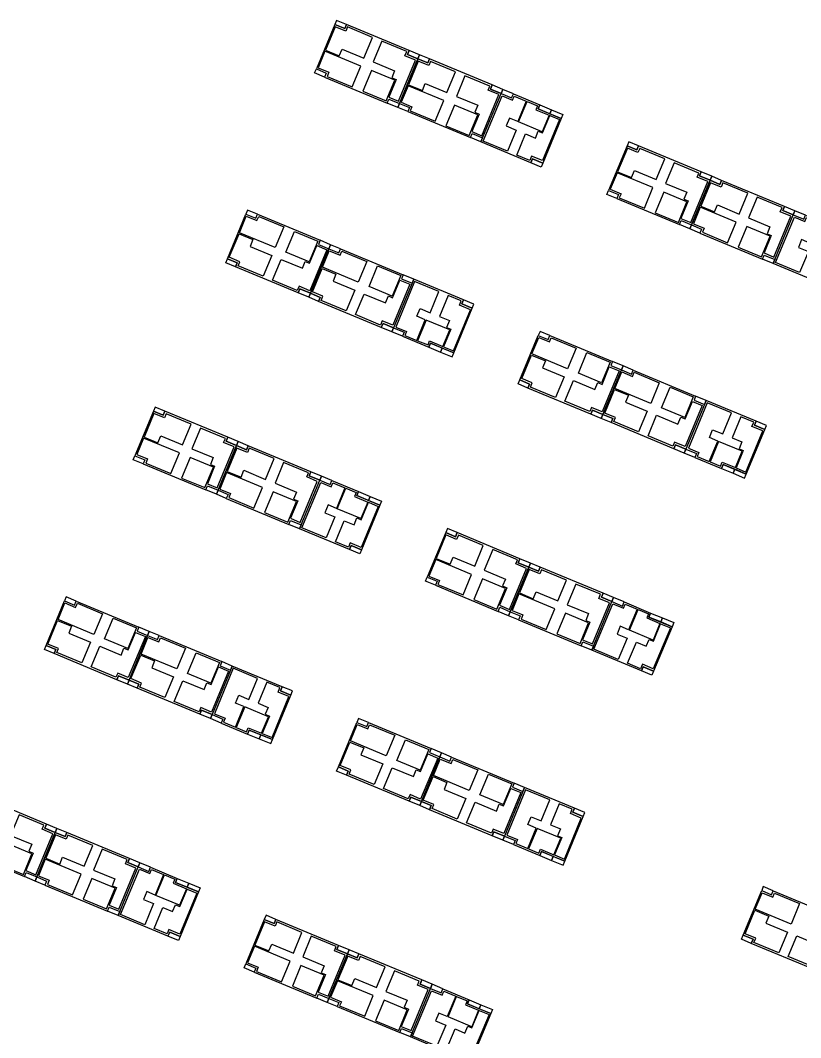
# Model space of a CAD drawing. Header units: millimetres. Extents: x 2243236 to 2245245, y 377909 to 380965.
# Drawn here: x 2244330.5 to 2244535.4, y 380688.3 to 380955.3 of the extents above; entities that cross this region are included whole.
import ezdxf

# ---------------------------------------------------------------- set-up
doc = ezdxf.new("R2010")
doc.units = ezdxf.units.MM
for name, color, linetype in [('планировка_квартир_1_тип_балконы', 6, 'Continuous'), ('планировка_квартир_1_тип_двухкомнатные', 2, 'Continuous'), ('планировка_квартир_1_тип_контур', 249, 'Continuous'), ('планировка_квартир_1_тип_однокомнатная', 5, 'Continuous'), ('планировка_квартир_1_тип_трехкомнатные', 1, 'Continuous'), ('планировка_квартир_тип_2_балконы', 6, 'Continuous'), ('планировка_квартир_тип_2_двухкомнатные', 2, 'Continuous'), ('планировка_квартир_тип_2_контур', 249, 'Continuous'), ('планировка_квартир_тип_2_однокомнатные', 5, 'Continuous'), ('планировка_квартир_тип_2_трехкомнатные', 1, 'Continuous')]:
    doc.layers.add(name, color=color, linetype=linetype)

msp = doc.modelspace()

# ---------------------------------------------------------------- linework, layer by layer
at = {"layer": 'планировка_квартир_1_тип_балконы'}
for points in [[(2244459.48, 380934.98), (2244459.92, 380936.04), (2244457.13, 380937.2), (2244456.7, 380936.14)], [(2244469.5, 380930.81), (2244466.43, 380932.09), (2244466.87, 380933.14), (2244469.93, 380931.86)], [(2244472.51, 380929.55), (2244469.5, 380930.81), (2244469.93, 380931.86), (2244472.95, 380930.61)], [(2244467.2, 380916.8), (2244464.49, 380917.93), (2244464.93, 380918.99), (2244467.64, 380917.86)], [(2244536.2, 380903.11), (2244536.64, 380904.16), (2244533.85, 380905.32), (2244533.41, 380904.27)], [(2244449.58, 380880.81), (2244446.86, 380881.93), (2244446.42, 380880.87), (2244449.14, 380879.74)], [(2244431.25, 380873.45), (2244430.81, 380872.39), (2244428.02, 380873.55), (2244428.46, 380874.6)], [(2244441.27, 380869.3), (2244438.21, 380870.57), (2244437.77, 380869.51), (2244440.83, 380868.24)], [(2244444.29, 380868.05), (2244441.27, 380869.3), (2244440.83, 380868.24), (2244443.85, 380866.99)], [(2244526.36, 380849), (2244523.64, 380850.12), (2244523.2, 380849.06), (2244525.92, 380847.93)], [(2244508.03, 380841.64), (2244507.59, 380840.59), (2244504.8, 380841.74), (2244505.24, 380842.79)], [(2244518.05, 380837.49), (2244514.98, 380838.76), (2244514.55, 380837.7), (2244517.61, 380836.43)], [(2244411.86, 380833.48), (2244412.3, 380834.54), (2244409.52, 380835.7), (2244409.08, 380834.64)], [(2244521.06, 380836.24), (2244518.05, 380837.49), (2244517.61, 380836.43), (2244520.63, 380835.18)], [(2244421.88, 380829.31), (2244418.82, 380830.59), (2244419.25, 380831.64), (2244422.32, 380830.36)], [(2244424.89, 380828.06), (2244421.88, 380829.31), (2244422.32, 380830.36), (2244425.33, 380829.11)], [(2244419.59, 380815.3), (2244416.87, 380816.43), (2244417.31, 380817.5), (2244420.03, 380816.36)], [(2244488.58, 380801.61), (2244489.02, 380802.67), (2244486.24, 380803.82), (2244485.8, 380802.77)], [(2244498.6, 380797.44), (2244495.53, 380798.71), (2244495.97, 380799.77), (2244499.04, 380798.49)], [(2244501.61, 380796.18), (2244498.6, 380797.44), (2244499.04, 380798.49), (2244502.05, 380797.24)], [(2244496.3, 380783.43), (2244493.59, 380784.56), (2244494.03, 380785.62), (2244496.75, 380784.49)], [(2244401.96, 380779.31), (2244399.25, 380780.43), (2244398.81, 380779.37), (2244401.52, 380778.25)], [(2244383.63, 380771.95), (2244383.19, 380770.9), (2244380.41, 380772.05), (2244380.85, 380773.1)], [(2244393.66, 380767.8), (2244390.59, 380769.07), (2244390.15, 380768.01), (2244393.22, 380766.74)], [(2244396.67, 380766.55), (2244393.66, 380767.8), (2244393.22, 380766.74), (2244396.23, 380765.49)], [(2244478.71, 380747.42), (2244475.99, 380748.55), (2244475.55, 380747.49), (2244478.27, 380746.36)], [(2244460.38, 380740.07), (2244459.94, 380739.01), (2244457.15, 380740.17), (2244457.59, 380741.22)], [(2244470.4, 380735.91), (2244467.34, 380737.18), (2244466.9, 380736.13), (2244469.97, 380734.86)], [(2244364.25, 380731.98), (2244364.69, 380733.04), (2244361.9, 380734.2), (2244361.46, 380733.14)], [(2244473.42, 380734.66), (2244470.4, 380735.91), (2244469.97, 380734.86), (2244472.98, 380733.61)], [(2244374.26, 380727.81), (2244371.2, 380729.09), (2244371.64, 380730.14), (2244374.7, 380728.87)], [(2244377.27, 380726.56), (2244374.26, 380727.81), (2244374.7, 380728.87), (2244377.71, 380727.61)], [(2244371.97, 380713.8), (2244369.25, 380714.93), (2244369.7, 380716), (2244372.41, 380714.86)], [(2244440.96, 380700.11), (2244441.4, 380701.17), (2244438.62, 380702.33), (2244438.18, 380701.27)], [(2244450.98, 380695.94), (2244447.92, 380697.22), (2244448.36, 380698.27), (2244451.42, 380696.99)], [(2244453.99, 380694.69), (2244450.98, 380695.94), (2244451.42, 380696.99), (2244454.43, 380695.74)]]:
    msp.add_lwpolyline(points, close=True, dxfattribs=at)
at = {"layer": 'планировка_квартир_1_тип_двухкомнатные'}
for points in [[(2244467.57, 380918.5), (2244464.72, 380919.69), (2244464.24, 380918.53), (2244460.83, 380919.95), (2244463.13, 380925.48), (2244465.71, 380924.4), (2244466.47, 380926.21), (2244467.58, 380925.75), (2244469.48, 380930.32), (2244472.05, 380929.25)], [(2244448.64, 380879.35), (2244445.78, 380880.53), (2244446.26, 380881.68), (2244442.85, 380883.1), (2244440.56, 380877.56), (2244443.14, 380876.5), (2244442.39, 380874.69), (2244443.51, 380874.22), (2244441.61, 380869.65), (2244444.18, 380868.58)], [(2244525.42, 380847.54), (2244522.56, 380848.72), (2244523.04, 380849.87), (2244519.63, 380851.29), (2244517.34, 380845.76), (2244519.92, 380844.69), (2244519.17, 380842.88), (2244520.28, 380842.42), (2244518.39, 380837.84), (2244520.96, 380836.77)], [(2244419.96, 380817), (2244417.1, 380818.19), (2244416.62, 380817.03), (2244413.22, 380818.45), (2244415.52, 380823.98), (2244418.1, 380822.91), (2244418.85, 380824.71), (2244419.96, 380824.25), (2244421.87, 380828.82), (2244424.44, 380827.75)], [(2244496.67, 380785.13), (2244493.82, 380786.31), (2244493.34, 380785.16), (2244489.93, 380786.58), (2244492.24, 380792.11), (2244494.82, 380791.03), (2244495.57, 380792.84), (2244496.68, 380792.38), (2244498.59, 380796.95), (2244501.15, 380795.88)], [(2244401.02, 380777.85), (2244398.17, 380779.03), (2244398.64, 380780.19), (2244395.24, 380781.6), (2244392.94, 380776.07), (2244395.53, 380775), (2244394.78, 380773.19), (2244395.89, 380772.73), (2244393.99, 380768.15), (2244396.56, 380767.08)], [(2244477.77, 380745.96), (2244474.91, 380747.15), (2244475.39, 380748.3), (2244471.98, 380749.71), (2244469.69, 380744.18), (2244472.27, 380743.11), (2244471.52, 380741.3), (2244472.64, 380740.84), (2244470.74, 380736.27), (2244473.31, 380735.2)], [(2244372.34, 380715.5), (2244369.49, 380716.69), (2244369.01, 380715.54), (2244365.6, 380716.95), (2244367.9, 380722.48), (2244370.48, 380721.41), (2244371.23, 380723.21), (2244372.35, 380722.75), (2244374.25, 380727.32), (2244376.82, 380726.25)], [(2244449.06, 380683.63), (2244446.2, 380684.82), (2244445.72, 380683.66), (2244442.32, 380685.08), (2244444.62, 380690.61), (2244447.2, 380689.53), (2244447.95, 380691.34), (2244449.06, 380690.88), (2244450.97, 380695.45), (2244453.54, 380694.38)]]:
    msp.add_lwpolyline(points, close=True, dxfattribs=at)
at = {"layer": 'планировка_квартир_1_тип_контур'}
for points in [[(2244467.64, 380917.86), (2244464.93, 380918.99), (2244464.49, 380917.93), (2244451.39, 380923.39), (2244456.7, 380936.14), (2244459.48, 380934.98), (2244459.92, 380936.04), (2244466.87, 380933.14), (2244466.43, 380932.09), (2244472.51, 380929.55), (2244467.64, 380917.86)], [(2244544.36, 380885.99), (2244541.65, 380887.12), (2244541.2, 380886.06), (2244528.11, 380891.51), (2244533.41, 380904.27), (2244536.2, 380903.11), (2244536.64, 380904.16), (2244543.59, 380901.27), (2244543.15, 380900.21), (2244549.22, 380897.68), (2244544.36, 380885.99)], [(2244449.14, 380879.74), (2244446.42, 380880.87), (2244446.86, 380881.93), (2244433.76, 380887.36), (2244428.46, 380874.6), (2244431.25, 380873.45), (2244430.81, 380872.39), (2244437.77, 380869.51), (2244438.21, 380870.57), (2244444.29, 380868.05), (2244449.14, 380879.74)], [(2244525.92, 380847.93), (2244523.2, 380849.06), (2244523.64, 380850.12), (2244510.54, 380855.55), (2244505.24, 380842.79), (2244508.03, 380841.64), (2244507.59, 380840.59), (2244514.55, 380837.7), (2244514.98, 380838.76), (2244521.06, 380836.24), (2244525.92, 380847.93)], [(2244420.03, 380816.36), (2244417.31, 380817.5), (2244416.87, 380816.43), (2244403.78, 380821.89), (2244409.08, 380834.64), (2244411.86, 380833.48), (2244412.3, 380834.54), (2244419.25, 380831.64), (2244418.82, 380830.59), (2244424.89, 380828.06), (2244420.03, 380816.36)], [(2244496.75, 380784.49), (2244494.03, 380785.62), (2244493.59, 380784.56), (2244480.49, 380790.02), (2244485.8, 380802.77), (2244488.58, 380801.61), (2244489.02, 380802.67), (2244495.97, 380799.77), (2244495.53, 380798.71), (2244501.61, 380796.18), (2244496.75, 380784.49)], [(2244401.52, 380778.25), (2244398.81, 380779.37), (2244399.25, 380780.43), (2244386.14, 380785.86), (2244380.85, 380773.1), (2244383.63, 380771.95), (2244383.19, 380770.9), (2244390.15, 380768.01), (2244390.59, 380769.07), (2244396.67, 380766.55), (2244401.52, 380778.25)], [(2244478.27, 380746.36), (2244475.55, 380747.49), (2244475.99, 380748.55), (2244462.89, 380753.98), (2244457.59, 380741.22), (2244460.38, 380740.07), (2244459.94, 380739.01), (2244466.9, 380736.13), (2244467.34, 380737.18), (2244473.42, 380734.66), (2244478.27, 380746.36)], [(2244372.41, 380714.86), (2244369.7, 380716), (2244369.25, 380714.93), (2244356.16, 380720.39), (2244361.46, 380733.14), (2244364.25, 380731.98), (2244364.69, 380733.04), (2244371.64, 380730.14), (2244371.2, 380729.09), (2244377.27, 380726.56), (2244372.41, 380714.86)], [(2244449.13, 380682.99), (2244446.41, 380684.12), (2244445.97, 380683.06), (2244432.88, 380688.52), (2244438.18, 380701.27), (2244440.96, 380700.11), (2244441.4, 380701.17), (2244448.36, 380698.27), (2244447.92, 380697.22), (2244453.99, 380694.69), (2244449.13, 380682.99)]]:
    msp.add_lwpolyline(points, close=True, dxfattribs=at)
at = {"layer": 'планировка_квартир_1_тип_однокомнатная'}
for points in [[(2244461.3, 380928.64), (2244463.55, 380934.03), (2244466.27, 380932.9), (2244465.83, 380931.84), (2244469.3, 380930.4), (2244467.5, 380926.06)], [(2244437.03, 380876.63), (2244434.79, 380871.24), (2244437.52, 380870.11), (2244437.95, 380871.16), (2244441.43, 380869.72), (2244443.22, 380874.06)], [(2244513.8, 380844.82), (2244511.57, 380839.43), (2244514.3, 380838.3), (2244514.73, 380839.35), (2244518.21, 380837.92), (2244520, 380842.25)], [(2244413.69, 380827.14), (2244415.93, 380832.53), (2244418.66, 380831.4), (2244418.22, 380830.34), (2244421.69, 380828.9), (2244419.88, 380824.56)], [(2244490.4, 380795.27), (2244492.65, 380800.66), (2244495.37, 380799.53), (2244494.93, 380798.47), (2244498.4, 380797.03), (2244496.6, 380792.69)], [(2244389.41, 380775.13), (2244387.18, 380769.74), (2244389.9, 380768.61), (2244390.34, 380769.66), (2244393.81, 380768.23), (2244395.61, 380772.56)], [(2244466.16, 380743.25), (2244463.92, 380737.85), (2244466.65, 380736.72), (2244467.09, 380737.78), (2244470.56, 380736.34), (2244472.36, 380740.68)], [(2244366.07, 380725.65), (2244368.31, 380731.03), (2244371.04, 380729.9), (2244370.6, 380728.85), (2244374.07, 380727.4), (2244372.26, 380723.07)], [(2244442.79, 380693.77), (2244445.03, 380699.16), (2244447.76, 380698.03), (2244447.32, 380696.97), (2244450.79, 380695.53), (2244448.98, 380691.19)]]:
    msp.add_lwpolyline(points, close=True, dxfattribs=at)
at = {"layer": 'планировка_квартир_1_тип_трехкомнатные'}
for points in [[(2244458.38, 380920.98), (2244451.99, 380923.63), (2244456.98, 380935.53), (2244459.73, 380934.39), (2244460.17, 380935.44), (2244463.32, 380934.12), (2244461.08, 380928.74), (2244458.89, 380929.65), (2244458.04, 380927.6), (2244460.68, 380926.5)], [(2244535.09, 380889.1), (2244528.71, 380891.76), (2244533.7, 380903.66), (2244536.45, 380902.51), (2244536.89, 380903.57), (2244540.04, 380902.25), (2244537.8, 380896.86), (2244535.61, 380897.78), (2244534.76, 380895.73), (2244537.4, 380894.63)], [(2244440.39, 380884.11), (2244434.01, 380886.76), (2244429.1, 380874.83), (2244431.85, 380873.69), (2244431.41, 380872.64), (2244434.57, 380871.33), (2244436.8, 380876.72), (2244434.61, 380877.63), (2244435.46, 380879.68), (2244438.1, 380878.58)], [(2244517.17, 380852.31), (2244510.79, 380854.95), (2244505.88, 380843.02), (2244508.63, 380841.88), (2244508.19, 380840.83), (2244511.35, 380839.52), (2244513.58, 380844.91), (2244511.39, 380845.82), (2244512.24, 380847.87), (2244514.88, 380846.77)], [(2244410.76, 380819.48), (2244404.38, 380822.14), (2244409.37, 380834.03), (2244412.11, 380832.89), (2244412.55, 380833.94), (2244415.71, 380832.63), (2244413.46, 380827.24), (2244411.28, 380828.15), (2244410.42, 380826.1), (2244413.06, 380825)], [(2244487.48, 380787.6), (2244481.09, 380790.26), (2244486.08, 380802.16), (2244488.83, 380801.01), (2244489.27, 380802.07), (2244492.42, 380800.75), (2244490.18, 380795.37), (2244487.99, 380796.28), (2244487.14, 380794.23), (2244489.78, 380793.13)], [(2244392.78, 380782.62), (2244386.39, 380785.26), (2244381.48, 380773.33), (2244384.23, 380772.2), (2244383.79, 380771.14), (2244386.95, 380769.83), (2244389.19, 380775.22), (2244387, 380776.13), (2244387.84, 380778.18), (2244390.49, 380777.08)], [(2244469.53, 380750.73), (2244463.14, 380753.38), (2244458.23, 380741.45), (2244460.98, 380740.31), (2244460.54, 380739.26), (2244463.7, 380737.95), (2244465.93, 380743.34), (2244463.74, 380744.25), (2244464.59, 380746.29), (2244467.23, 380745.2)], [(2244363.14, 380717.98), (2244356.76, 380720.64), (2244361.75, 380732.53), (2244364.5, 380731.39), (2244364.94, 380732.44), (2244368.09, 380731.13), (2244365.85, 380725.74), (2244363.66, 380726.65), (2244362.81, 380724.6), (2244365.45, 380723.5)], [(2244439.86, 380686.11), (2244433.48, 380688.76), (2244438.47, 380700.66), (2244441.21, 380699.52), (2244441.65, 380700.57), (2244444.81, 380699.25), (2244442.56, 380693.87), (2244440.38, 380694.78), (2244439.52, 380692.73), (2244442.16, 380691.63)]]:
    msp.add_lwpolyline(points, close=True, dxfattribs=at)
at = {"layer": 'планировка_квартир_тип_2_балконы'}
for points in [[(2244416.08, 380954.24), (2244413.5, 380955.3), (2244413.06, 380954.24), (2244415.64, 380953.17)], [(2244432.56, 380947.4), (2244432.12, 380946.33), (2244434.88, 380945.19), (2244435.32, 380946.25)], [(2244437.9, 380945.18), (2244435.32, 380946.25), (2244434.88, 380945.19), (2244437.45, 380944.12)], [(2244410.81, 380941.47), (2244410.37, 380940.41), (2244407.76, 380941.5), (2244408.2, 380942.55)], [(2244454.37, 380938.34), (2244453.93, 380937.28), (2244456.69, 380936.13), (2244457.13, 380937.2)], [(2244430.01, 380933.5), (2244429.58, 380932.44), (2244426.82, 380933.58), (2244427.26, 380934.64), (2244430.01, 380933.5)], [(2244432.62, 380932.41), (2244432.19, 380931.36), (2244429.58, 380932.44), (2244430.01, 380933.5)], [(2244451.83, 380924.44), (2244451.39, 380923.39), (2244448.64, 380924.53), (2244449.08, 380925.58), (2244451.83, 380924.44)], [(2244492.8, 380922.36), (2244490.22, 380923.43), (2244489.78, 380922.37), (2244492.36, 380921.3)], [(2244509.27, 380915.52), (2244508.83, 380914.46), (2244511.59, 380913.32), (2244512.04, 380914.38)], [(2244514.61, 380913.31), (2244512.04, 380914.38), (2244511.59, 380913.32), (2244514.17, 380912.25)], [(2244487.53, 380909.59), (2244487.09, 380908.54), (2244484.48, 380909.62), (2244484.92, 380910.68)], [(2244392.31, 380903.36), (2244392.75, 380904.42), (2244390.14, 380905.5), (2244389.7, 380904.45)], [(2244531.09, 380906.47), (2244530.65, 380905.41), (2244533.41, 380904.26), (2244533.85, 380905.32)], [(2244506.73, 380901.62), (2244506.29, 380900.57), (2244503.54, 380901.71), (2244503.98, 380902.77), (2244506.73, 380901.62)], [(2244509.34, 380900.54), (2244508.9, 380899.49), (2244506.29, 380900.57), (2244506.73, 380901.62)], [(2244411.51, 380895.38), (2244411.95, 380896.43), (2244409.2, 380897.58), (2244408.76, 380896.52), (2244411.51, 380895.38)], [(2244414.12, 380894.29), (2244414.56, 380895.35), (2244411.95, 380896.43), (2244411.51, 380895.38)], [(2244386.98, 380890.62), (2244384.4, 380891.69), (2244384.85, 380892.75), (2244387.42, 380891.68)], [(2244528.55, 380892.57), (2244528.11, 380891.51), (2244525.36, 380892.66), (2244525.79, 380893.71), (2244528.55, 380892.57)], [(2244433.32, 380886.31), (2244433.76, 380887.36), (2244431.01, 380888.51), (2244430.57, 380887.45), (2244433.32, 380886.31)], [(2244403.45, 380883.77), (2244403.9, 380884.83), (2244406.66, 380883.68), (2244406.21, 380882.62)], [(2244408.79, 380881.55), (2244406.21, 380882.62), (2244406.66, 380883.68), (2244409.23, 380882.61)], [(2244425.26, 380874.7), (2244425.71, 380875.76), (2244428.47, 380874.61), (2244428.02, 380873.55)], [(2244469.09, 380871.55), (2244469.53, 380872.61), (2244466.92, 380873.69), (2244466.48, 380872.64)], [(2244488.29, 380863.57), (2244488.73, 380864.62), (2244485.97, 380865.77), (2244485.54, 380864.71), (2244488.29, 380863.57)], [(2244490.9, 380862.48), (2244491.34, 380863.54), (2244488.73, 380864.62), (2244488.29, 380863.57)], [(2244463.76, 380858.81), (2244461.18, 380859.88), (2244461.62, 380860.94), (2244464.2, 380859.87)], [(2244510.1, 380854.5), (2244510.54, 380855.55), (2244507.78, 380856.7), (2244507.35, 380855.64), (2244510.1, 380854.5)], [(2244368.46, 380852.74), (2244365.89, 380853.81), (2244365.44, 380852.74), (2244368.02, 380851.67)], [(2244480.23, 380851.96), (2244480.67, 380853.02), (2244483.43, 380851.87), (2244482.99, 380850.81)], [(2244485.57, 380849.74), (2244482.99, 380850.81), (2244483.43, 380851.87), (2244486.01, 380850.8)], [(2244384.94, 380845.9), (2244384.5, 380844.84), (2244387.26, 380843.69), (2244387.7, 380844.75)], [(2244390.28, 380843.68), (2244387.7, 380844.75), (2244387.26, 380843.69), (2244389.84, 380842.62)], [(2244502.04, 380842.89), (2244502.48, 380843.95), (2244505.24, 380842.8), (2244504.8, 380841.74)], [(2244363.19, 380839.97), (2244362.75, 380838.91), (2244360.14, 380840), (2244360.58, 380841.05)], [(2244406.76, 380836.84), (2244406.32, 380835.78), (2244409.08, 380834.63), (2244409.52, 380835.7)], [(2244382.4, 380832), (2244381.96, 380830.94), (2244379.21, 380832.08), (2244379.64, 380833.14), (2244382.4, 380832)], [(2244385.01, 380830.91), (2244384.57, 380829.86), (2244381.96, 380830.94), (2244382.4, 380832)], [(2244404.21, 380822.94), (2244403.78, 380821.89), (2244401.02, 380823.03), (2244401.46, 380824.08), (2244404.21, 380822.94)], [(2244445.18, 380820.86), (2244442.6, 380821.93), (2244442.16, 380820.87), (2244444.74, 380819.8)], [(2244461.66, 380814.03), (2244461.22, 380812.96), (2244463.98, 380811.82), (2244464.42, 380812.88)], [(2244467, 380811.81), (2244464.42, 380812.88), (2244463.98, 380811.82), (2244466.56, 380810.75)], [(2244439.91, 380808.1), (2244439.47, 380807.04), (2244436.86, 380808.12), (2244437.3, 380809.18)], [(2244344.69, 380801.86), (2244345.13, 380802.92), (2244342.52, 380804), (2244342.08, 380802.95)], [(2244483.47, 380804.97), (2244483.03, 380803.91), (2244485.79, 380802.76), (2244486.24, 380803.82)], [(2244459.12, 380800.12), (2244458.68, 380799.07), (2244455.92, 380800.21), (2244456.36, 380801.27), (2244459.12, 380800.12)], [(2244461.73, 380799.04), (2244461.29, 380797.99), (2244458.68, 380799.07), (2244459.12, 380800.12)], [(2244363.89, 380793.88), (2244364.33, 380794.93), (2244361.58, 380796.08), (2244361.14, 380795.02), (2244363.89, 380793.88)], [(2244366.5, 380792.79), (2244366.94, 380793.85), (2244364.33, 380794.93), (2244363.89, 380793.88)], [(2244339.36, 380789.12), (2244336.79, 380790.19), (2244337.23, 380791.25), (2244339.81, 380790.18)], [(2244480.93, 380791.07), (2244480.49, 380790.02), (2244477.74, 380791.16), (2244478.18, 380792.21), (2244480.93, 380791.07)], [(2244385.7, 380784.81), (2244386.14, 380785.86), (2244383.39, 380787.01), (2244382.95, 380785.95), (2244385.7, 380784.81)], [(2244355.84, 380782.27), (2244356.28, 380783.33), (2244359.04, 380782.18), (2244358.6, 380781.12)], [(2244361.17, 380780.05), (2244358.6, 380781.12), (2244359.04, 380782.18), (2244361.62, 380781.11)], [(2244377.65, 380773.2), (2244378.09, 380774.26), (2244380.85, 380773.11), (2244380.41, 380772.05)], [(2244421.44, 380769.98), (2244421.88, 380771.03), (2244419.27, 380772.12), (2244418.83, 380771.06)], [(2244440.64, 380761.99), (2244441.08, 380763.05), (2244438.33, 380764.19), (2244437.89, 380763.14), (2244440.64, 380761.99)], [(2244443.25, 380760.91), (2244443.69, 380761.96), (2244441.08, 380763.05), (2244440.64, 380761.99)], [(2244416.11, 380757.23), (2244413.53, 380758.3), (2244413.98, 380759.37), (2244416.55, 380758.3)], [(2244462.45, 380752.92), (2244462.89, 380753.98), (2244460.14, 380755.12), (2244459.7, 380754.07), (2244462.45, 380752.92)], [(2244432.58, 380750.38), (2244433.03, 380751.45), (2244435.79, 380750.3), (2244435.34, 380749.23)], [(2244437.92, 380748.16), (2244435.34, 380749.23), (2244435.79, 380750.3), (2244438.36, 380749.23)], [(2244337.32, 380744.4), (2244336.88, 380743.34), (2244339.64, 380742.19), (2244340.09, 380743.25)], [(2244342.66, 380742.18), (2244340.09, 380743.25), (2244339.64, 380742.19), (2244342.22, 380741.12)], [(2244454.39, 380741.31), (2244454.84, 380742.38), (2244457.6, 380741.23), (2244457.15, 380740.17)], [(2244359.14, 380735.34), (2244358.7, 380734.28), (2244361.46, 380733.14), (2244361.9, 380734.2)], [(2244334.78, 380730.5), (2244334.34, 380729.44), (2244331.59, 380730.59), (2244332.03, 380731.64), (2244334.78, 380730.5)], [(2244337.39, 380729.41), (2244336.95, 380728.36), (2244334.34, 380729.44), (2244334.78, 380730.5)], [(2244527.72, 380725.82), (2244528.16, 380726.88), (2244525.55, 380727.96), (2244525.12, 380726.91)], [(2244356.6, 380721.44), (2244356.16, 380720.39), (2244353.41, 380721.53), (2244353.84, 380722.59), (2244356.6, 380721.44)], [(2244397.56, 380719.37), (2244394.99, 380720.44), (2244394.54, 380719.37), (2244397.12, 380718.3)], [(2244522.4, 380713.08), (2244519.82, 380714.15), (2244520.26, 380715.21), (2244522.84, 380714.14)], [(2244414.04, 380712.53), (2244413.6, 380711.46), (2244416.36, 380710.32), (2244416.8, 380711.38)], [(2244419.38, 380710.31), (2244416.8, 380711.38), (2244416.36, 380710.32), (2244418.94, 380709.25)], [(2244392.29, 380706.6), (2244391.85, 380705.54), (2244389.24, 380706.63), (2244389.68, 380707.68)], [(2244435.86, 380703.47), (2244435.42, 380702.41), (2244438.18, 380701.26), (2244438.62, 380702.33)], [(2244411.5, 380698.63), (2244411.06, 380697.57), (2244408.31, 380698.71), (2244408.75, 380699.77), (2244411.5, 380698.63)], [(2244414.11, 380697.54), (2244413.67, 380696.49), (2244411.06, 380697.57), (2244411.5, 380698.63)], [(2244433.32, 380689.57), (2244432.88, 380688.52), (2244430.12, 380689.66), (2244430.56, 380690.71), (2244433.32, 380689.57)]]:
    msp.add_lwpolyline(points, close=True, dxfattribs=at)
at = {"layer": 'планировка_квартир_тип_2_двухкомнатные'}
for points in [[(2244422.94, 380950.83), (2244416.38, 380953.56), (2244415.92, 380952.47), (2244413.14, 380953.63), (2244410.58, 380947.46), (2244414.23, 380945.95), (2244414.99, 380947.77), (2244420.69, 380945.41)], [(2244410.45, 380947.19), (2244408.65, 380942.85), (2244411.47, 380941.68), (2244411.02, 380940.6), (2244417.6, 380937.87), (2244419.85, 380943.29)], [(2244444.76, 380941.78), (2244438.19, 380944.5), (2244437.74, 380943.42), (2244434.96, 380944.57), (2244432.4, 380938.41), (2244436.05, 380936.89), (2244436.81, 380938.72), (2244442.5, 380936.35)], [(2244432.27, 380938.14), (2244430.47, 380933.8), (2244433.29, 380932.63), (2244432.84, 380931.55), (2244439.42, 380928.82), (2244441.67, 380934.23)], [(2244499.66, 380918.96), (2244493.09, 380921.69), (2244492.64, 380920.6), (2244489.86, 380921.76), (2244487.3, 380915.59), (2244490.95, 380914.07), (2244491.71, 380915.9), (2244497.41, 380913.54)], [(2244487.17, 380915.32), (2244485.37, 380910.98), (2244488.19, 380909.81), (2244487.74, 380908.73), (2244494.32, 380906), (2244496.57, 380911.42)], [(2244521.47, 380909.91), (2244514.91, 380912.63), (2244514.46, 380911.55), (2244511.67, 380912.7), (2244509.11, 380906.53), (2244512.77, 380905.02), (2244513.52, 380906.85), (2244519.22, 380904.48)], [(2244508.99, 380906.26), (2244507.19, 380901.93), (2244510.01, 380900.76), (2244509.56, 380899.68), (2244516.14, 380896.94), (2244518.39, 380902.36)], [(2244388, 380899.58), (2244389.8, 380903.91), (2244392.62, 380902.74), (2244393.07, 380903.82), (2244399.65, 380901.08), (2244397.4, 380895.67)], [(2244394.23, 380888.15), (2244387.67, 380890.88), (2244388.12, 380891.97), (2244385.34, 380893.13), (2244387.9, 380899.29), (2244391.55, 380897.77), (2244390.79, 380895.95), (2244396.49, 380893.58)], [(2244409.81, 380890.51), (2244411.61, 380894.84), (2244414.43, 380893.67), (2244414.88, 380894.75), (2244421.46, 380892.01), (2244419.21, 380886.6)], [(2244416.04, 380879.08), (2244409.48, 380881.81), (2244409.93, 380882.9), (2244407.15, 380884.06), (2244409.71, 380890.22), (2244413.36, 380888.7), (2244412.6, 380886.88), (2244418.3, 380884.51)], [(2244464.78, 380867.77), (2244466.58, 380872.1), (2244469.4, 380870.93), (2244469.85, 380872.01), (2244476.43, 380869.27), (2244474.18, 380863.86)], [(2244471.01, 380856.35), (2244464.45, 380859.07), (2244464.9, 380860.16), (2244462.12, 380861.32), (2244464.68, 380867.48), (2244468.33, 380865.97), (2244467.57, 380864.14), (2244473.27, 380861.77)], [(2244486.59, 380858.7), (2244488.39, 380863.03), (2244491.21, 380861.86), (2244491.66, 380862.94), (2244498.24, 380860.2), (2244495.99, 380854.79)], [(2244492.82, 380847.28), (2244486.26, 380850), (2244486.71, 380851.09), (2244483.93, 380852.25), (2244486.49, 380858.41), (2244490.14, 380856.9), (2244489.38, 380855.07), (2244495.08, 380852.7)], [(2244375.32, 380849.34), (2244368.76, 380852.06), (2244368.31, 380850.97), (2244365.52, 380852.13), (2244362.96, 380845.96), (2244366.62, 380844.45), (2244367.37, 380846.27), (2244373.07, 380843.91)], [(2244362.83, 380845.69), (2244361.03, 380841.36), (2244363.85, 380840.19), (2244363.41, 380839.1), (2244369.99, 380836.37), (2244372.24, 380841.79)], [(2244397.14, 380840.28), (2244390.58, 380843.01), (2244390.12, 380841.92), (2244387.34, 380843.07), (2244384.78, 380836.91), (2244388.43, 380835.39), (2244389.19, 380837.22), (2244394.89, 380834.85)], [(2244384.65, 380836.64), (2244382.85, 380832.3), (2244385.67, 380831.13), (2244385.22, 380830.05), (2244391.8, 380827.32), (2244394.05, 380832.74)], [(2244452.04, 380817.46), (2244445.48, 380820.19), (2244445.03, 380819.1), (2244442.24, 380820.26), (2244439.68, 380814.09), (2244443.33, 380812.57), (2244444.09, 380814.4), (2244449.79, 380812.04)], [(2244439.55, 380813.82), (2244437.75, 380809.48), (2244440.57, 380808.31), (2244440.12, 380807.23), (2244446.71, 380804.5), (2244448.95, 380809.92)], [(2244473.86, 380808.41), (2244467.29, 380811.13), (2244466.84, 380810.05), (2244464.06, 380811.2), (2244461.5, 380805.04), (2244465.15, 380803.52), (2244465.91, 380805.35), (2244471.61, 380802.98)], [(2244461.37, 380804.77), (2244459.57, 380800.43), (2244462.39, 380799.26), (2244461.94, 380798.18), (2244468.52, 380795.45), (2244470.77, 380800.86)], [(2244340.38, 380798.08), (2244342.19, 380802.41), (2244345.01, 380801.24), (2244345.46, 380802.32), (2244352.04, 380799.58), (2244349.78, 380794.17)], [(2244346.62, 380786.66), (2244340.05, 380789.39), (2244340.5, 380790.47), (2244337.72, 380791.63), (2244340.28, 380797.79), (2244343.94, 380796.28), (2244343.18, 380794.45), (2244348.87, 380792.08)], [(2244362.19, 380789.01), (2244364, 380793.34), (2244366.82, 380792.17), (2244367.27, 380793.25), (2244373.85, 380790.51), (2244371.59, 380785.1)], [(2244368.43, 380777.59), (2244361.86, 380780.32), (2244362.31, 380781.4), (2244359.53, 380782.56), (2244362.09, 380788.72), (2244365.75, 380787.21), (2244364.99, 380785.38), (2244370.68, 380783.01)], [(2244417.13, 380766.19), (2244418.93, 380770.53), (2244421.75, 380769.35), (2244422.2, 380770.44), (2244428.78, 380767.7), (2244426.53, 380762.28)], [(2244423.36, 380754.77), (2244416.8, 380757.5), (2244417.25, 380758.59), (2244414.47, 380759.74), (2244417.03, 380765.91), (2244420.68, 380764.39), (2244419.92, 380762.57), (2244425.62, 380760.2)], [(2244438.94, 380757.12), (2244440.74, 380761.46), (2244443.56, 380760.29), (2244444.01, 380761.37), (2244450.59, 380758.63), (2244448.34, 380753.21)], [(2244445.17, 380745.7), (2244438.61, 380748.43), (2244439.06, 380749.52), (2244436.28, 380750.67), (2244438.84, 380756.84), (2244442.49, 380755.32), (2244441.73, 380753.5), (2244447.43, 380751.13)], [(2244349.52, 380738.78), (2244342.96, 380741.51), (2244342.51, 380740.42), (2244339.72, 380741.58), (2244337.16, 380735.41), (2244340.82, 380733.89), (2244341.57, 380735.72), (2244347.27, 380733.36)], [(2244337.03, 380735.14), (2244335.23, 380730.8), (2244338.05, 380729.63), (2244337.61, 380728.55), (2244344.19, 380725.82), (2244346.44, 380731.24)], [(2244523.42, 380722.04), (2244525.22, 380726.37), (2244528.04, 380725.2), (2244528.49, 380726.28), (2244535.07, 380723.54), (2244532.82, 380718.13)], [(2244529.65, 380710.62), (2244523.08, 380713.34), (2244523.54, 380714.43), (2244520.75, 380715.59), (2244523.32, 380721.75), (2244526.97, 380720.24), (2244526.21, 380718.41), (2244531.9, 380716.04)], [(2244404.42, 380715.97), (2244397.86, 380718.69), (2244397.41, 380717.6), (2244394.62, 380718.76), (2244392.06, 380712.59), (2244395.72, 380711.08), (2244396.48, 380712.9), (2244402.17, 380710.54)], [(2244391.94, 380712.32), (2244390.14, 380707.98), (2244392.96, 380706.81), (2244392.51, 380705.73), (2244399.09, 380703), (2244401.34, 380708.42)], [(2244426.24, 380706.91), (2244419.68, 380709.64), (2244419.23, 380708.55), (2244416.44, 380709.7), (2244413.88, 380703.54), (2244417.53, 380702.02), (2244418.29, 380703.85), (2244423.99, 380701.48)], [(2244413.75, 380703.27), (2244411.95, 380698.93), (2244414.77, 380697.76), (2244414.32, 380696.68), (2244420.91, 380693.95), (2244423.15, 380699.36)]]:
    msp.add_lwpolyline(points, close=True, dxfattribs=at)
at = {"layer": 'планировка_квартир_тип_2_контур'}
for points in [[(2244408.2, 380942.55), (2244410.81, 380941.47), (2244410.37, 380940.41), (2244426.82, 380933.58), (2244427.26, 380934.64), (2244430.01, 380933.5), (2244434.88, 380945.19), (2244434.88, 380945.19), (2244432.12, 380946.33), (2244432.56, 380947.4), (2244416.08, 380954.24), (2244415.64, 380953.17), (2244413.06, 380954.24), (2244408.2, 380942.55)], [(2244430.01, 380933.5), (2244432.62, 380932.41), (2244432.19, 380931.36), (2244448.64, 380924.53), (2244449.08, 380925.58), (2244451.83, 380924.44), (2244456.69, 380936.13), (2244456.69, 380936.13), (2244453.93, 380937.28), (2244454.37, 380938.34), (2244437.9, 380945.18), (2244437.45, 380944.12), (2244434.88, 380945.19), (2244430.01, 380933.5)], [(2244484.92, 380910.68), (2244487.53, 380909.59), (2244487.09, 380908.54), (2244503.54, 380901.71), (2244503.98, 380902.77), (2244506.73, 380901.62), (2244511.59, 380913.32), (2244511.59, 380913.32), (2244508.83, 380914.46), (2244509.27, 380915.52), (2244492.8, 380922.36), (2244492.36, 380921.3), (2244489.78, 380922.37), (2244484.92, 380910.68)], [(2244506.73, 380901.62), (2244509.34, 380900.54), (2244508.9, 380899.49), (2244525.36, 380892.66), (2244525.79, 380893.71), (2244528.55, 380892.57), (2244533.41, 380904.26), (2244533.41, 380904.26), (2244530.65, 380905.41), (2244531.09, 380906.47), (2244514.61, 380913.31), (2244514.17, 380912.25), (2244511.59, 380913.32), (2244506.73, 380901.62)], [(2244389.7, 380904.45), (2244392.31, 380903.36), (2244392.75, 380904.42), (2244409.2, 380897.58), (2244408.76, 380896.52), (2244411.51, 380895.38), (2244406.66, 380883.68), (2244406.66, 380883.68), (2244403.9, 380884.83), (2244403.45, 380883.77), (2244386.98, 380890.62), (2244387.42, 380891.68), (2244384.85, 380892.75), (2244389.7, 380904.45)], [(2244411.51, 380895.38), (2244414.12, 380894.29), (2244414.56, 380895.35), (2244431.01, 380888.51), (2244430.57, 380887.45), (2244433.32, 380886.31), (2244428.47, 380874.61), (2244428.47, 380874.61), (2244425.71, 380875.76), (2244425.26, 380874.7), (2244408.79, 380881.55), (2244409.23, 380882.61), (2244406.66, 380883.68), (2244411.51, 380895.38)], [(2244466.48, 380872.64), (2244469.09, 380871.55), (2244469.53, 380872.61), (2244485.97, 380865.77), (2244485.54, 380864.71), (2244488.29, 380863.57), (2244483.43, 380851.87), (2244483.43, 380851.87), (2244480.67, 380853.02), (2244480.23, 380851.96), (2244463.76, 380858.81), (2244464.2, 380859.87), (2244461.62, 380860.94), (2244466.48, 380872.64)], [(2244488.29, 380863.57), (2244490.9, 380862.48), (2244491.34, 380863.54), (2244507.78, 380856.7), (2244507.35, 380855.64), (2244510.1, 380854.5), (2244505.24, 380842.8), (2244505.24, 380842.8), (2244502.48, 380843.95), (2244502.04, 380842.89), (2244485.57, 380849.74), (2244486.01, 380850.8), (2244483.43, 380851.87), (2244488.29, 380863.57)], [(2244360.58, 380841.05), (2244363.19, 380839.97), (2244362.75, 380838.91), (2244379.21, 380832.08), (2244379.64, 380833.14), (2244382.4, 380832), (2244387.26, 380843.69), (2244387.26, 380843.69), (2244384.5, 380844.84), (2244384.94, 380845.9), (2244368.46, 380852.74), (2244368.02, 380851.67), (2244365.44, 380852.74), (2244360.58, 380841.05)], [(2244382.4, 380832), (2244385.01, 380830.91), (2244384.57, 380829.86), (2244401.02, 380823.03), (2244401.46, 380824.08), (2244404.21, 380822.94), (2244409.08, 380834.63), (2244409.08, 380834.63), (2244406.32, 380835.78), (2244406.76, 380836.84), (2244390.28, 380843.68), (2244389.84, 380842.62), (2244387.26, 380843.69), (2244382.4, 380832)], [(2244437.3, 380809.18), (2244439.91, 380808.1), (2244439.47, 380807.04), (2244455.92, 380800.21), (2244456.36, 380801.27), (2244459.12, 380800.12), (2244463.98, 380811.82), (2244463.98, 380811.82), (2244461.22, 380812.96), (2244461.66, 380814.03), (2244445.18, 380820.86), (2244444.74, 380819.8), (2244442.16, 380820.87), (2244437.3, 380809.18)], [(2244459.12, 380800.12), (2244461.73, 380799.04), (2244461.29, 380797.99), (2244477.74, 380791.16), (2244478.18, 380792.21), (2244480.93, 380791.07), (2244485.79, 380802.76), (2244485.79, 380802.76), (2244483.03, 380803.91), (2244483.47, 380804.97), (2244467, 380811.81), (2244466.56, 380810.75), (2244463.98, 380811.82), (2244459.12, 380800.12)], [(2244342.08, 380802.95), (2244344.69, 380801.86), (2244345.13, 380802.92), (2244361.58, 380796.08), (2244361.14, 380795.02), (2244363.89, 380793.88), (2244359.04, 380782.18), (2244359.04, 380782.18), (2244356.28, 380783.33), (2244355.84, 380782.27), (2244339.36, 380789.12), (2244339.81, 380790.18), (2244337.23, 380791.25), (2244342.08, 380802.95)], [(2244363.89, 380793.88), (2244366.5, 380792.79), (2244366.94, 380793.85), (2244383.39, 380787.01), (2244382.95, 380785.95), (2244385.7, 380784.81), (2244380.85, 380773.11), (2244380.85, 380773.11), (2244378.09, 380774.26), (2244377.65, 380773.2), (2244361.17, 380780.05), (2244361.62, 380781.11), (2244359.04, 380782.18), (2244363.89, 380793.88)], [(2244418.83, 380771.06), (2244421.44, 380769.98), (2244421.88, 380771.03), (2244438.33, 380764.19), (2244437.89, 380763.14), (2244440.64, 380761.99), (2244435.79, 380750.3), (2244435.79, 380750.3), (2244433.03, 380751.45), (2244432.58, 380750.38), (2244416.11, 380757.23), (2244416.55, 380758.3), (2244413.98, 380759.37), (2244418.83, 380771.06)], [(2244440.64, 380761.99), (2244443.25, 380760.91), (2244443.69, 380761.96), (2244460.14, 380755.12), (2244459.7, 380754.07), (2244462.45, 380752.92), (2244457.6, 380741.23), (2244457.6, 380741.23), (2244454.84, 380742.38), (2244454.39, 380741.31), (2244437.92, 380748.16), (2244438.36, 380749.23), (2244435.79, 380750.3), (2244440.64, 380761.99)], [(2244312.97, 380739.55), (2244315.57, 380738.47), (2244315.14, 380737.41), (2244331.59, 380730.59), (2244332.03, 380731.64), (2244334.78, 380730.5), (2244339.64, 380742.19), (2244339.64, 380742.19), (2244336.88, 380743.34), (2244337.32, 380744.4), (2244320.85, 380751.24), (2244320.41, 380750.18), (2244317.83, 380751.25), (2244312.97, 380739.55)], [(2244334.78, 380730.5), (2244337.39, 380729.41), (2244336.95, 380728.36), (2244353.41, 380721.53), (2244353.84, 380722.59), (2244356.6, 380721.44), (2244361.46, 380733.14), (2244361.46, 380733.14), (2244358.7, 380734.28), (2244359.14, 380735.34), (2244342.66, 380742.18), (2244342.22, 380741.12), (2244339.64, 380742.19), (2244334.78, 380730.5)], [(2244525.12, 380726.91), (2244527.72, 380725.82), (2244528.16, 380726.88), (2244544.61, 380720.04), (2244544.17, 380718.98), (2244546.93, 380717.84), (2244542.07, 380706.14), (2244542.07, 380706.14), (2244539.31, 380707.29), (2244538.87, 380706.23), (2244522.4, 380713.08), (2244522.84, 380714.14), (2244520.26, 380715.21), (2244525.12, 380726.91)], [(2244389.68, 380707.68), (2244392.29, 380706.6), (2244391.85, 380705.54), (2244408.31, 380698.71), (2244408.75, 380699.77), (2244411.5, 380698.63), (2244416.36, 380710.32), (2244416.36, 380710.32), (2244413.6, 380711.46), (2244414.04, 380712.53), (2244397.56, 380719.37), (2244397.12, 380718.3), (2244394.54, 380719.37), (2244389.68, 380707.68)], [(2244411.5, 380698.63), (2244414.11, 380697.54), (2244413.67, 380696.49), (2244430.12, 380689.66), (2244430.56, 380690.71), (2244433.32, 380689.57), (2244438.18, 380701.26), (2244438.18, 380701.26), (2244435.42, 380702.41), (2244435.86, 380703.47), (2244419.38, 380710.31), (2244418.94, 380709.25), (2244416.36, 380710.32), (2244411.5, 380698.63)]]:
    msp.add_lwpolyline(points, dxfattribs=at)
at = {"layer": 'планировка_квартир_тип_2_однокомнатные'}
for points in [[(2244422.67, 380942.12), (2244420.42, 380936.7), (2244426.52, 380934.17), (2244428.77, 380939.59)], [(2244444.49, 380933.06), (2244442.24, 380927.64), (2244448.34, 380925.11), (2244450.59, 380930.53)], [(2244499.39, 380910.25), (2244497.14, 380904.82), (2244503.24, 380902.29), (2244505.49, 380907.71)], [(2244400.22, 380894.49), (2244402.47, 380899.91), (2244408.57, 380897.38), (2244406.32, 380891.96)], [(2244521.21, 380901.19), (2244518.96, 380895.77), (2244525.06, 380893.24), (2244527.31, 380898.66)], [(2244422.03, 380885.42), (2244424.28, 380890.84), (2244430.38, 380888.31), (2244428.13, 380882.89)], [(2244477, 380862.68), (2244479.25, 380868.1), (2244485.35, 380865.57), (2244483.1, 380860.15)], [(2244498.81, 380853.61), (2244501.06, 380859.03), (2244507.16, 380856.5), (2244504.91, 380851.08)], [(2244375.06, 380840.62), (2244372.81, 380835.2), (2244378.91, 380832.67), (2244381.16, 380838.09)], [(2244396.87, 380831.56), (2244394.62, 380826.14), (2244400.72, 380823.61), (2244402.97, 380829.03)], [(2244451.78, 380808.75), (2244449.53, 380803.33), (2244455.62, 380800.79), (2244457.87, 380806.22)], [(2244352.6, 380793), (2244354.86, 380798.41), (2244360.96, 380795.88), (2244358.7, 380790.46)], [(2244473.59, 380799.69), (2244471.34, 380794.27), (2244477.44, 380791.74), (2244479.69, 380797.16)], [(2244374.41, 380783.93), (2244376.67, 380789.34), (2244382.77, 380786.81), (2244380.51, 380781.39)], [(2244429.35, 380761.11), (2244431.61, 380766.53), (2244437.7, 380763.99), (2244435.45, 380758.57)], [(2244451.16, 380752.04), (2244453.42, 380757.46), (2244459.51, 380754.92), (2244457.26, 380749.5)], [(2244327.44, 380739.12), (2244325.19, 380733.7), (2244331.29, 380731.17), (2244333.54, 380736.59)], [(2244349.26, 380730.07), (2244347.01, 380724.64), (2244353.11, 380722.11), (2244355.36, 380727.53)], [(2244404.16, 380707.25), (2244401.91, 380701.83), (2244408.01, 380699.3), (2244410.26, 380704.72)], [(2244425.98, 380698.19), (2244423.73, 380692.77), (2244429.82, 380690.24), (2244432.07, 380695.66)]]:
    msp.add_lwpolyline(points, close=True, dxfattribs=at)
at = {"layer": 'планировка_квартир_тип_2_трехкомнатные'}
for points in [[(2244434.26, 380944.86), (2244431.47, 380946.02), (2244431.92, 380947.1), (2244425.4, 380949.81), (2244423.15, 380944.39), (2244428.75, 380942.06), (2244427.99, 380940.25), (2244429.12, 380939.78), (2244427.21, 380935.17), (2244429.8, 380934.1)], [(2244456.08, 380935.81), (2244453.29, 380936.96), (2244453.74, 380938.05), (2244447.22, 380940.75), (2244444.97, 380935.33), (2244450.56, 380933.01), (2244449.81, 380931.19), (2244450.93, 380930.72), (2244449.02, 380926.12), (2244451.61, 380925.04)], [(2244510.98, 380912.99), (2244508.19, 380914.15), (2244508.64, 380915.23), (2244502.12, 380917.94), (2244499.87, 380912.51), (2244505.46, 380910.19), (2244504.71, 380908.37), (2244505.83, 380907.91), (2244503.92, 380903.3), (2244506.51, 380902.23)], [(2244532.8, 380903.93), (2244530.01, 380905.09), (2244530.46, 380906.18), (2244523.93, 380908.88), (2244521.68, 380903.46), (2244527.28, 380901.14), (2244526.53, 380899.32), (2244527.65, 380898.85), (2244525.74, 380894.25), (2244528.33, 380893.17)], [(2244406.45, 380884.35), (2244403.66, 380885.51), (2244403.21, 380884.42), (2244396.69, 380887.14), (2244398.95, 380892.56), (2244404.54, 380890.23), (2244405.3, 380892.05), (2244406.42, 380891.58), (2244408.34, 380896.18), (2244410.93, 380895.11)], [(2244428.26, 380875.28), (2244425.47, 380876.44), (2244425.02, 380875.35), (2244418.5, 380878.07), (2244420.76, 380883.49), (2244426.35, 380881.16), (2244427.11, 380882.98), (2244428.23, 380882.51), (2244430.15, 380887.11), (2244432.74, 380886.04)], [(2244483.23, 380852.54), (2244480.44, 380853.7), (2244479.99, 380852.62), (2244473.47, 380855.33), (2244475.73, 380860.75), (2244481.32, 380858.42), (2244482.08, 380860.24), (2244483.2, 380859.77), (2244485.12, 380864.37), (2244487.71, 380863.3)], [(2244505.04, 380843.47), (2244502.25, 380844.63), (2244501.8, 380843.55), (2244495.28, 380846.26), (2244497.54, 380851.68), (2244503.13, 380849.35), (2244503.89, 380851.17), (2244505.01, 380850.7), (2244506.93, 380855.3), (2244509.52, 380854.23)], [(2244386.65, 380843.36), (2244383.86, 380844.52), (2244384.31, 380845.6), (2244377.78, 380848.31), (2244375.53, 380842.89), (2244381.13, 380840.56), (2244380.38, 380838.75), (2244381.5, 380838.28), (2244379.59, 380833.68), (2244382.18, 380832.6)], [(2244408.46, 380834.31), (2244405.67, 380835.47), (2244406.12, 380836.55), (2244399.6, 380839.26), (2244397.35, 380833.83), (2244402.95, 380831.51), (2244402.19, 380829.69), (2244403.32, 380829.23), (2244401.41, 380824.62), (2244403.99, 380823.55)], [(2244463.36, 380811.49), (2244460.57, 380812.65), (2244461.02, 380813.73), (2244454.5, 380816.44), (2244452.25, 380811.01), (2244457.85, 380808.69), (2244457.09, 380806.87), (2244458.22, 380806.41), (2244456.31, 380801.8), (2244458.9, 380800.73)], [(2244485.18, 380802.44), (2244482.39, 380803.59), (2244482.84, 380804.68), (2244476.32, 380807.38), (2244474.07, 380801.96), (2244479.66, 380799.64), (2244478.91, 380797.82), (2244480.03, 380797.35), (2244478.12, 380792.75), (2244480.71, 380791.67)], [(2244358.84, 380782.85), (2244356.05, 380784.01), (2244355.6, 380782.93), (2244349.08, 380785.64), (2244351.33, 380791.06), (2244356.93, 380788.73), (2244357.68, 380790.55), (2244358.81, 380790.08), (2244360.72, 380794.68), (2244363.31, 380793.61)], [(2244380.65, 380773.78), (2244377.86, 380774.94), (2244377.41, 380773.86), (2244370.89, 380776.57), (2244373.14, 380781.99), (2244378.74, 380779.66), (2244379.49, 380781.48), (2244380.62, 380781.01), (2244382.53, 380785.61), (2244385.12, 380784.54)], [(2244435.58, 380750.96), (2244432.79, 380752.12), (2244432.34, 380751.04), (2244425.83, 380753.75), (2244428.08, 380759.17), (2244433.68, 380756.85), (2244434.43, 380758.66), (2244435.56, 380758.2), (2244437.47, 380762.8), (2244440.06, 380761.72)], [(2244457.39, 380741.89), (2244454.6, 380743.05), (2244454.15, 380741.97), (2244447.64, 380744.68), (2244449.89, 380750.1), (2244455.49, 380747.78), (2244456.24, 380749.59), (2244457.37, 380749.13), (2244459.28, 380753.73), (2244461.87, 380752.65)], [(2244339.03, 380741.86), (2244336.24, 380743.02), (2244336.69, 380744.1), (2244330.17, 380746.81), (2244327.92, 380741.39), (2244333.51, 380739.07), (2244332.76, 380737.25), (2244333.88, 380736.78), (2244331.97, 380732.18), (2244334.56, 380731.1)], [(2244360.85, 380732.81), (2244358.06, 380733.97), (2244358.51, 380735.05), (2244351.98, 380737.76), (2244349.73, 380732.33), (2244355.33, 380730.01), (2244354.58, 380728.19), (2244355.7, 380727.73), (2244353.79, 380723.12), (2244356.38, 380722.05)], [(2244541.87, 380706.81), (2244539.08, 380707.97), (2244538.63, 380706.89), (2244532.11, 380709.6), (2244534.37, 380715.02), (2244539.96, 380712.69), (2244540.72, 380714.51), (2244541.84, 380714.04), (2244543.75, 380718.64), (2244546.34, 380717.57)], [(2244415.75, 380709.99), (2244412.96, 380711.15), (2244413.41, 380712.23), (2244406.88, 380714.94), (2244404.63, 380709.52), (2244410.23, 380707.19), (2244409.48, 380705.38), (2244410.6, 380704.91), (2244408.69, 380700.3), (2244411.28, 380699.23)], [(2244437.56, 380700.94), (2244434.77, 380702.09), (2244435.22, 380703.18), (2244428.7, 380705.88), (2244426.45, 380700.46), (2244432.05, 380698.14), (2244431.29, 380696.32), (2244432.42, 380695.85), (2244430.51, 380691.25), (2244433.1, 380690.18)]]:
    msp.add_lwpolyline(points, close=True, dxfattribs=at)

doc.saveas('drawing.dxf')
